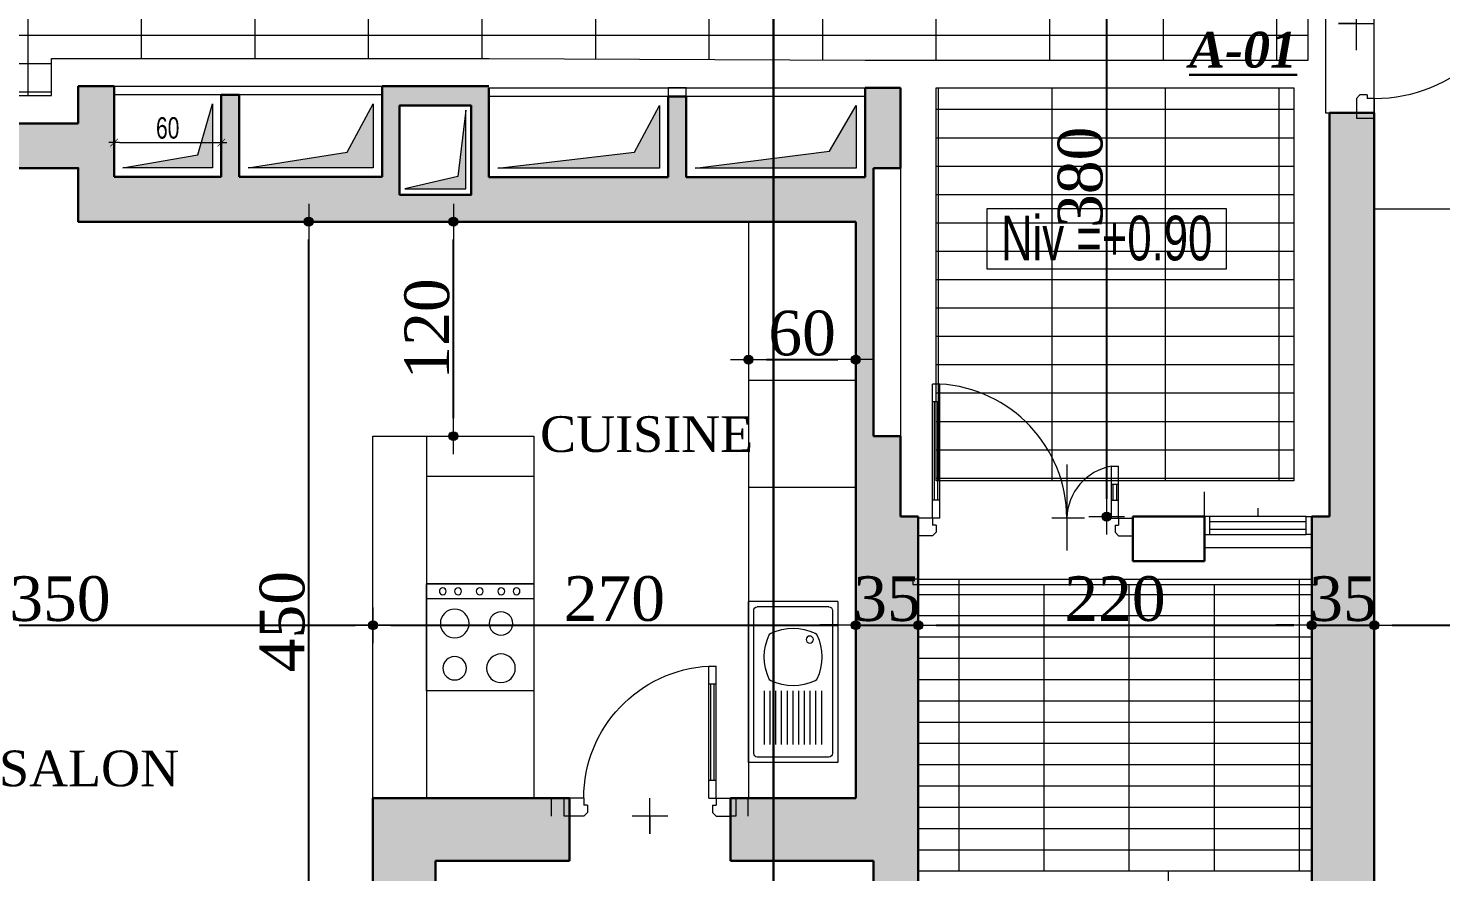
# Model space of a CAD drawing. Header units: metres. Extents: x 0 to 4415, y 1197 to 2590.
# Drawn here: x 1909.43 to 1917.33, y 1315.42 to 1320.14 of the extents above; entities that cross this region are included whole.
import ezdxf
from ezdxf.enums import TextEntityAlignment as Align

# ---------------------------------------------------------------- set-up
doc = ezdxf.new("R2010")
doc.units = ezdxf.units.M
for name, pattern in [('AXES', [2, 1.25, -0.25, 0.25, -0.25]), ('CACHE2', [4.7625, 3.175, -1.5875]), ('CONTINU', [0])]:
    doc.linetypes.add(name, pattern=pattern)
doc.layers.get('DEFPOINTS').update_dxf_attribs({"lineweight": 5})
doc.layers.add('00-axe', color=7, linetype='AXES', lineweight=5, true_color=0xdb0000)
for name, color, linetype, lineweight in [('00-cot-ext 2', 7, 'Continuous', 13), ('00-cote', 7, 'CONTINU', 20), ('00-Menuiserie', 152, 'CONTINU', 5), ('00-MUR', 7, 'Continuous', 30), ('00-Niveau', 2, 'Continuous', 9), ('00-texte', 7, 'Continuous', 13), ('caché', 20, 'CACHE2', 13), ('gris', 251, 'Continuous', 9), ('MENUISERIE', 152, 'Continuous', 13), ('P_SANI', 145, 'Continuous', 13), ('text apt', 244, 'Continuous', 30), ('vue', 7, 'Continuous', 5)]:
    doc.layers.add(name, color=color, linetype=linetype, lineweight=lineweight)
doc.layers.add('gaines', color=90, linetype='Continuous')
doc.styles.add('style1', font='romantic.ttf')
doc.styles.add('STYLE2', font='swissl.ttf', dxfattribs={"width": 0.7})
doc.styles.add('WALIDcotat', font='times.ttf')
doc.dimstyles.new('50', dxfattribs={"dimtxt": 0.12, "dimasz": 0.03, "dimexe": 0, "dimexo": 0.625, "dimgap": 0.02, "dimtad": 1, "dimdec": 0, "dimlfac": 100, "dimzin": 12, "dimdsep": 46, "dimtxsty": 'STYLE2', "dimblk1": 'DIMTICK', "dimblk2": 'DIMTICK', "dimsah": 1, "dimcen": 0.05, "dimse1": 1, "dimse2": 1, "dimclrd": 256, "dimclrt": 256, "dimazin": 0, "dimtfac": 1, "dimtdec": 0, "dimtmove": 0, "dimatfit": 3, "dimldrblk": 'DIMTICK', "dimfxl": 0, "dimtolj": 1, "dimtzin": 0, "dimlwd": -1, "dimarcsym": 0})
doc.dimstyles.new('walid 100', dxfattribs={"dimscale": 0, "dimtxt": 0.25, "dimasz": 0.1, "dimexe": 1.25, "dimexo": 0.625, "dimgap": 0.02, "dimtad": 1, "dimdec": 0, "dimlfac": 100, "dimrnd": 5, "dimtxsty": 'WALIDcotat', "dimblk": 'COTE', "dimcen": 2.5, "dimse1": 1, "dimse2": 1, "dimclrd": 256, "dimclrt": 256, "dimadec": 0, "dimazin": 0, "dimtfac": 1, "dimtdec": 0, "dimtix": 1, "dimtmove": 2, "dimatfit": 3, "dimldrblk": 'COTE', "dimfxl": 1.25, "dimarcsym": 0})

# ---------------------------------------------------------------- blocks, each defined once
blk = doc.blocks.new('p100execu')
at = {"layer": 'DEFPOINTS'}
for p, q in [((0.53, 0), (0.53, 0.1)), ((0.53, 0.1), (0.53, -0.1)), ((0.38, 0), (0.68, 0))]:
    blk.add_line(p, q, dxfattribs=at)
at = {"layer": 'MENUISERIE'}
for p, q in [((0.11, 0), (0.03, 0)), ((0.13, -0.02), (0.11, 0)), ((0.93, -0.02), (0.95, 0)), ((0.95, 0), (1.03, 0)), ((0.11, -0.1), (0.11, -0.06)), ((0.13, -0.06), (0.11, -0.06)), ((0.13, -0.06), (0.13, -0.02)), ((0.93, -0.06), (0.93, -0.02)), ((0.93, -0.06), (0.95, -0.06)), ((0.95, -0.1), (0.95, -0.06)), ((0.11, -0.1), (0.03, -0.1)), ((0.91, -0.1), (1.03, -0.1)), ((0.91, -0.1), (0.91, -0.939)), ((0.95, -0.1), (0.95, -0.939)), ((0.91, -0.2), (0.95, -0.2)), ((0.92, -0.2), (0.92, -0.839)), ((0.94, -0.2), (0.94, -0.839)), ((0.91, -0.839), (0.95, -0.839)), ((0.91, -0.939), (0.95, -0.939))]:
    blk.add_line(p, q, dxfattribs=at)
for points in [[(0.03, -0.1), (0.03, 0), (0, 0), (0, -0.1)], [(1.06, -0.1), (1.06, 0), (1.03, 0), (1.03, -0.1)]]:
    blk.add_lwpolyline(points, close=True, dxfattribs=at)
blk.add_arc((0.95, -0.1), 0.84, 180, 267.2706, dxfattribs=at)
blk = doc.blocks.new('DIMTICK')
for p, q in [((-1, 0), (1, 0)), ((0, 1), (0, -1))]:
    blk.add_line(p, q)
at = {"const_width": 0.141}
blk.add_lwpolyline([(0.71, 0.71), (-0.71, -0.71)], dxfattribs=at)
blk = doc.blocks.new('*D61')
at = {"layer": '00-cot-ext 2', "transparency": 16777216}
blk.add_line((1909.9441, 1319.5026), (1910.4841, 1319.5026), dxfattribs=at)
at = {"layer": 'DEFPOINTS', "color": 0, "transparency": 16777216}
for p in [(1910.5141, 1319.5026), (1909.9141, 1319.3121), (1910.5141, 1319.3121)]:
    blk.add_point(p, dxfattribs=at)
at = {"layer": '00-cot-ext 2', "transparency": 16777216, "xscale": 0.03, "yscale": 0.03, "zscale": 0.03, "rotation": 180}
blk.add_blockref('DIMTICK', (1909.9141, 1319.5026), dxfattribs=at)
at = {"layer": '00-cot-ext 2', "transparency": 16777216, "xscale": 0.03, "yscale": 0.03, "zscale": 0.03}
blk.add_blockref('DIMTICK', (1910.5141, 1319.5026), dxfattribs=at)
at = {"layer": '00-cot-ext 2', "transparency": 16777216, "insert": (1910.2141, 1319.5842), "char_height": 0.12, "attachment_point": 5, "style": 'STYLE2'}
blk.add_mtext('\\A1;60', dxfattribs=at)
blk = doc.blocks.new('p90execu')
at = {"layer": '00-Menuiserie'}
for p, q in [((0, 0.85), (0, 0.93)), ((0.1, 0.81), (0.1, 0.93)), ((0.02, 0.83), (0, 0.85)), ((0.06, 0.83), (0.02, 0.83)), ((0.1, 0.85), (0.06, 0.85)), ((0.06, 0.83), (0.06, 0.85)), ((0.1, 0.85), (0.8389, 0.85)), ((0.1, 0.81), (0.8389, 0.81)), ((0.2, 0.81), (0.2, 0.85)), ((0.2, 0.84), (0.7389, 0.84)), ((0.2, 0.82), (0.7389, 0.82)), ((0.7389, 0.81), (0.7389, 0.85)), ((0.8389, 0.81), (0.8389, 0.85)), ((0.02, 0.13), (0, 0.11)), ((0, 0.11), (0, 0.03)), ((0.06, 0.13), (0.02, 0.13)), ((0.06, 0.13), (0.06, 0.11)), ((0.1, 0.11), (0.06, 0.11)), ((0.1, 0.11), (0.1, 0.03))]:
    blk.add_line(p, q, dxfattribs=at)
for points in [[(0.1, 0.96), (0, 0.96), (0, 0.93), (0.1, 0.93)], [(0.1, 0.03), (0, 0.03), (0, 0), (0.1, 0)]]:
    blk.add_lwpolyline(points, close=True, dxfattribs=at)
blk.add_arc((0.1, 0.85), 0.74, 270, 356.90142, dxfattribs=at)
at = {"layer": 'DEFPOINTS'}
for p, q in [((0, 1.03), (0.1, 1.03)), ((0, 0.58), (0, 0.38)), ((0, 0.48), (-0.1, 0.48)), ((-0.1, 0.48), (0.1, 0.48)), ((0, -0.07), (0.1, -0.07))]:
    blk.add_line(p, q, dxfattribs=at)
blk = doc.blocks.new('COTE')
at = {"ltscale": 0.05}
h = blk.add_hatch(color=256, dxfattribs=at)
edge = h.paths.add_edge_path()
edge.add_arc((0, 0), 0.25, 0, 360)
for p, q in [((0, -1), (0, 1)), ((1, 0), (-1, 0))]:
    blk.add_line(p, q)
blk.add_circle((0, 0), 0.25)
blk = doc.blocks.new('*D62')
at = {"layer": '00-cot-ext 2', "lineweight": -2, "transparency": 16777216}
blk.add_line((1913.5623, 1318.2881), (1913.9623, 1318.2881), dxfattribs=at)
at = {"layer": 'DEFPOINTS', "color": 0, "transparency": 16777216}
for p in [(1913.4623, 1319.0599), (1914.0623, 1319.0599), (1914.0623, 1318.2881)]:
    blk.add_point(p, dxfattribs=at)
at = {"layer": '00-cot-ext 2', "lineweight": -2, "transparency": 16777216, "xscale": 0.1, "yscale": 0.1, "zscale": 0.1, "rotation": 180}
blk.add_blockref('COTE', (1913.4623, 1318.2881), dxfattribs=at)
at = {"layer": '00-cot-ext 2', "lineweight": -2, "transparency": 16777216, "xscale": 0.1, "yscale": 0.1, "zscale": 0.1}
blk.add_blockref('COTE', (1914.0623, 1318.2881), dxfattribs=at)
at = {"layer": '00-cot-ext 2', "transparency": 16777216, "insert": (1913.7623, 1318.4352), "char_height": 0.25, "attachment_point": 5, "style": 'WALIDcotat'}
blk.add_mtext('60', dxfattribs=at)
blk = doc.blocks.new('CUISI-G1')
for p, q in [((-0.6, 0), (-0.6, -0.6)), ((0, 0), (-0.6, 0)), ((0, -0.6), (0, 0)), ((-0.6, -0.5164), (0, -0.5164)), ((-0.6, -0.6), (0, -0.6))]:
    blk.add_line(p, q)
for centre, radius in [((-0.4431, -0.1271), 0.0655), ((-0.1841, -0.1271), 0.0802), ((-0.4431, -0.3774), 0.0802), ((-0.1841, -0.3774), 0.0655), ((-0.5096, -0.5577), 0.0192), ((-0.4241, -0.5577), 0.0192), ((-0.3033, -0.5577), 0.0192), ((-0.1825, -0.5577), 0.0192), ((-0.097, -0.5577), 0.0192)]:
    blk.add_circle(centre, radius)
blk = doc.blocks.new('*D65')
at = {"layer": '00-cot-ext 2', "lineweight": -2, "transparency": 16777216}
blk.add_line((1911.8123, 1317.9599), (1911.8123, 1318.9599), dxfattribs=at)
at = {"layer": 'DEFPOINTS', "color": 0, "transparency": 16777216}
for p in [(1911.8123, 1319.0599), (1911.8123, 1319.0599), (1911.8123, 1317.8599)]:
    blk.add_point(p, dxfattribs=at)
at = {"layer": '00-cot-ext 2', "lineweight": -2, "transparency": 16777216, "xscale": 0.1, "yscale": 0.1, "zscale": 0.1}
for p, rotation in [((1911.8123, 1319.0599), 90), ((1911.8123, 1317.8599), 270)]:
    blk.add_blockref('COTE', p, dxfattribs=dict(at, rotation=rotation))
at = {"layer": '00-cot-ext 2', "transparency": 16777216, "insert": (1911.6652, 1318.4599), "char_height": 0.25, "attachment_point": 5, "rotation": 90, "style": 'WALIDcotat'}
blk.add_mtext('120', dxfattribs=at)
blk = doc.blocks.new('C3a7ka0p')
at = {"color": 0, "linetype": 'ByBlock'}
for p, q in [((-90, 0), (-90, -50)), ((0, 0), (-90, 0)), ((0, 0), (0, -50)), ((-87, -5), (-87, -45)), ((-5, -3), (-85, -3)), ((-3, -5), (-3, -45)), ((-80, -9), (-50, -9)), ((-80, -12.2), (-50, -12.2)), ((-80, -15.4), (-50, -15.4)), ((-80, -18.6), (-50, -18.6)), ((-80, -21.8), (-50, -21.8)), ((-80, -25), (-50, -25)), ((-80, -28.2), (-50, -28.2)), ((-80, -31.4), (-50, -31.4)), ((-80, -34.6), (-50, -34.6)), ((-80, -37.8), (-50, -37.8)), ((-85, -47), (-5, -47)), ((-80, -41), (-50, -41)), ((-90, -50), (0, -50))]:
    blk.add_line(p, q, dxfattribs=at)
blk.add_circle((-21.27, -15.64), 2, dxfattribs=at)
for centre, radius, start, end in [((-85, -5), 2, 90, 180), ((-5, -5), 2, 0, 90), ((-18, -25), 29.07, 154.85205, 205.14795), ((-42.5, -13.5), 2, 115.14795, 154.85205), ((-31, -38), 29.07, 64.85205, 115.14795), ((-19.5, -13.5), 2, 25.14795, 64.85205), ((-44, -25), 29.07, 334.85205, 25.14795), ((-42.5, -36.5), 2, 205.14795, 244.85205), ((-31, -12), 29.07, 244.85205, 295.14795), ((-19.5, -36.5), 2, 295.14795, 334.85205), ((-85, -45), 2, 180, 270), ((-5, -45), 2, 270, 0)]:
    blk.add_arc(centre, radius, start, end, dxfattribs=at)
blk = doc.blocks.new('A$C6EC847CB')
for p, q in [((0.95, 0.1), (0.05, 0.1)), ((0.95, 0.07), (0.05, 0.07)), ((0.05, 0.03), (0.95, 0.03)), ((0.05, 0), (0.95, 0))]:
    blk.add_line(p, q)
for points in [[(0.05, 0), (0.05, 0.1), (0, 0.1), (0, 0)], [(0.95, 0), (0.95, 0.1), (1, 0.1), (1, 0)]]:
    blk.add_lwpolyline(points, close=True)
at = {"layer": 'DEFPOINTS'}
blk.add_line((0.5, 0.1), (0.5, 0.1464), dxfattribs=at)
blk = doc.blocks.new('P120 G')
for p, q in [((-1.02, 0.1), (-1.02, 0.8498)), ((-0.98, 0.8498), (-1.02, 0.8498)), ((-0.98, 0.1), (-0.98, 0.8498)), ((-0.98, 0.7498), (-1.02, 0.7498)), ((-1.01, 0.2), (-1.01, 0.7498)), ((-0.99, 0.2), (-0.99, 0.7498)), ((-0.02, 0.1), (-0.02, 0.39)), ((-0.02, 0.39), (0.02, 0.39)), ((0.02, 0.1), (0.02, 0.39)), ((-0.02, 0.29), (0.02, 0.29)), ((-0.01, 0.2), (-0.01, 0.29)), ((0.01, 0.2), (0.01, 0.29)), ((-0.98, 0.2), (-1.02, 0.2)), ((-0.02, 0.2), (0.02, 0.2)), ((-1.1, 0.1), (-1.1, 0)), ((-0.98, 0.1), (-1.1, 0.1)), ((-1.02, 0.1), (-1.02, 0.06)), ((-0.17, 0.1), (-0.3539, 0.1)), ((-0.27, 0.1), (-0.27, 0)), ((-0.27, 0.1), (-0.27, 0.06)), ((-0.02, 0.1), (0.1, 0.1)), ((0.02, 0.1), (0.02, 0.06)), ((0.1, 0.1), (0.1, 0)), ((-1.02, 0), (-1.1, 0)), ((-1, 0.06), (-1.02, 0.06)), ((-1, 0.02), (-1.02, 0)), ((-1, 0.06), (-1, 0.02)), ((0, 0.06), (0.02, 0.06)), ((0, 0.06), (0, 0.02)), ((0, 0.02), (0.02, 0)), ((0.02, 0), (0.1, 0))]:
    blk.add_line(p, q)
at = {"linetype": 'Continuous'}
blk.add_line((-0.27, 0.3991), (-0.27, -0.0819), dxfattribs=at)
for centre, radius, start, end in [((-1.0239, 0.0971), 0.754, 0.25813, 86.65848), ((0.035, 0.0898), 0.3052, 100.38079, 178.092)]:
    blk.add_arc(centre, radius, start, end)
blk = doc.blocks.new('*D106')
at = {"layer": 'DEFPOINTS', "color": 0, "transparency": 16777216}
for p in [(1911.7123, 1324.1024), (1912.7123, 1211.6767), (1912.7123, 1211.6767)]:
    blk.add_point(p, dxfattribs=at)
at = {"layer": 'vue', "lineweight": -2, "transparency": 16777216}
blk.add_line((1911.8123, 1211.6767), (1912.6123, 1211.6767), dxfattribs=at)
at = {"layer": 'vue', "lineweight": -2, "transparency": 16777216, "xscale": 0.1, "yscale": 0.1, "zscale": 0.1, "rotation": 180}
blk.add_blockref('COTE', (1911.7123, 1211.6767), dxfattribs=at)
at = {"layer": 'vue', "lineweight": -2, "transparency": 16777216, "xscale": 0.1, "yscale": 0.1, "zscale": 0.1}
blk.add_blockref('COTE', (1912.7123, 1211.6767), dxfattribs=at)
at = {"layer": 'vue', "transparency": 16777216, "insert": (1912.2123, 1211.8239), "char_height": 0.25, "attachment_point": 5, "style": 'WALIDcotat'}
blk.add_mtext('100', dxfattribs=at)
blk = doc.blocks.new('*D333')
at = {"layer": '00-cote', "lineweight": -2, "ltscale": 0.1, "transparency": 16777216}
blk.add_line((1907.9608, 1316.8018), (1911.2623, 1316.8018), dxfattribs=at)
at = {"layer": 'DEFPOINTS', "color": 0, "ltscale": 0.1, "transparency": 16777216}
for p in [(1911.3623, 1317.8599), (1907.8608, 1317.561), (1911.3623, 1316.8018)]:
    blk.add_point(p, dxfattribs=at)
at = {"layer": '00-cote', "lineweight": -2, "ltscale": 0.1, "transparency": 16777216, "xscale": 0.1, "yscale": 0.1, "zscale": 0.1, "rotation": 180}
blk.add_blockref('COTE', (1907.8608, 1316.8018), dxfattribs=at)
at = {"layer": '00-cote', "lineweight": -2, "ltscale": 0.1, "transparency": 16777216, "xscale": 0.1, "yscale": 0.1, "zscale": 0.1}
blk.add_blockref('COTE', (1911.3623, 1316.8018), dxfattribs=at)
at = {"layer": '00-cote', "ltscale": 0.1, "transparency": 16777216, "insert": (1909.6116, 1316.949), "char_height": 0.25, "attachment_point": 5, "style": 'WALIDcotat'}
blk.add_mtext('350', dxfattribs=at)
blk = doc.blocks.new('*D334')
at = {"layer": '00-cote', "lineweight": -2, "ltscale": 0.1, "transparency": 16777216}
blk.add_line((1911.4623, 1316.8018), (1913.9623, 1316.8018), dxfattribs=at)
at = {"layer": 'DEFPOINTS', "color": 0, "ltscale": 0.1, "transparency": 16777216}
for p in [(1911.3623, 1317.8599), (1914.0623, 1316.8018), (1914.0623, 1315.834)]:
    blk.add_point(p, dxfattribs=at)
at = {"layer": '00-cote', "lineweight": -2, "ltscale": 0.1, "transparency": 16777216, "xscale": 0.1, "yscale": 0.1, "zscale": 0.1, "rotation": 180}
blk.add_blockref('COTE', (1911.3623, 1316.8018), dxfattribs=at)
at = {"layer": '00-cote', "lineweight": -2, "ltscale": 0.1, "transparency": 16777216, "xscale": 0.1, "yscale": 0.1, "zscale": 0.1}
blk.add_blockref('COTE', (1914.0623, 1316.8018), dxfattribs=at)
at = {"layer": '00-cote', "ltscale": 0.1, "transparency": 16777216, "insert": (1912.7123, 1316.9493), "char_height": 0.25, "attachment_point": 5, "style": 'WALIDcotat'}
blk.add_mtext('270', dxfattribs=at)
blk = doc.blocks.new('*D335')
at = {"layer": '00-cote', "lineweight": -2, "ltscale": 0.1, "transparency": 16777216}
for p, q in [((1913.9623, 1316.8018), (1913.8623, 1316.8018)), ((1914.0623, 1316.8018), (1914.4123, 1316.8018)), ((1914.5123, 1316.8018), (1914.6123, 1316.8018))]:
    blk.add_line(p, q, dxfattribs=at)
at = {"layer": 'DEFPOINTS', "color": 0, "ltscale": 0.1, "transparency": 16777216}
for p in [(1914.4123, 1316.8018), (1914.0623, 1315.834), (1914.4123, 1315.4264)]:
    blk.add_point(p, dxfattribs=at)
at = {"layer": '00-cote', "lineweight": -2, "ltscale": 0.1, "transparency": 16777216, "xscale": 0.1, "yscale": 0.1, "zscale": 0.1}
blk.add_blockref('COTE', (1914.0623, 1316.8018), dxfattribs=at)
at = {"layer": '00-cote', "lineweight": -2, "ltscale": 0.1, "transparency": 16777216, "xscale": 0.1, "yscale": 0.1, "zscale": 0.1, "rotation": 180}
blk.add_blockref('COTE', (1914.4123, 1316.8018), dxfattribs=at)
at = {"layer": '00-cote', "ltscale": 0.1, "transparency": 16777216, "insert": (1914.2373, 1316.949), "char_height": 0.25, "attachment_point": 5, "style": 'WALIDcotat'}
blk.add_mtext('35', dxfattribs=at)
blk = doc.blocks.new('*D336')
at = {"layer": '00-cote', "lineweight": -2, "ltscale": 0.1, "transparency": 16777216}
blk.add_line((1914.5123, 1316.8018), (1916.5123, 1316.8018), dxfattribs=at)
at = {"layer": 'DEFPOINTS', "color": 0, "ltscale": 0.1, "transparency": 16777216}
for p in [(1916.6123, 1316.8018), (1914.4123, 1315.4264), (1916.6123, 1315.4264)]:
    blk.add_point(p, dxfattribs=at)
at = {"layer": '00-cote', "lineweight": -2, "ltscale": 0.1, "transparency": 16777216, "xscale": 0.1, "yscale": 0.1, "zscale": 0.1, "rotation": 180}
blk.add_blockref('COTE', (1914.4123, 1316.8018), dxfattribs=at)
at = {"layer": '00-cote', "lineweight": -2, "ltscale": 0.1, "transparency": 16777216, "xscale": 0.1, "yscale": 0.1, "zscale": 0.1}
blk.add_blockref('COTE', (1916.6123, 1316.8018), dxfattribs=at)
at = {"layer": '00-cote', "ltscale": 0.1, "transparency": 16777216, "insert": (1915.5123, 1316.949), "char_height": 0.25, "attachment_point": 5, "style": 'WALIDcotat'}
blk.add_mtext('220', dxfattribs=at)
blk = doc.blocks.new('*D337')
at = {"layer": '00-cote', "lineweight": -2, "ltscale": 0.1, "transparency": 16777216}
for p, q in [((1916.5123, 1316.8018), (1916.4123, 1316.8018)), ((1916.6123, 1316.8018), (1916.9623, 1316.8018)), ((1917.0623, 1316.8018), (1917.1623, 1316.8018))]:
    blk.add_line(p, q, dxfattribs=at)
at = {"layer": 'DEFPOINTS', "color": 0, "ltscale": 0.1, "transparency": 16777216}
for p in [(1916.9623, 1316.8018), (1916.6123, 1315.4264), (1916.9623, 1314.5841)]:
    blk.add_point(p, dxfattribs=at)
at = {"layer": '00-cote', "lineweight": -2, "ltscale": 0.1, "transparency": 16777216, "xscale": 0.1, "yscale": 0.1, "zscale": 0.1}
blk.add_blockref('COTE', (1916.6123, 1316.8018), dxfattribs=at)
at = {"layer": '00-cote', "lineweight": -2, "ltscale": 0.1, "transparency": 16777216, "xscale": 0.1, "yscale": 0.1, "zscale": 0.1, "rotation": 180}
blk.add_blockref('COTE', (1916.9623, 1316.8018), dxfattribs=at)
at = {"layer": '00-cote', "ltscale": 0.1, "transparency": 16777216, "insert": (1916.7873, 1316.949), "char_height": 0.25, "attachment_point": 5, "style": 'WALIDcotat'}
blk.add_mtext('35', dxfattribs=at)
blk = doc.blocks.new('*D338')
at = {"layer": '00-cote', "lineweight": -2, "ltscale": 0.1, "transparency": 16777216}
blk.add_line((1917.0623, 1316.8018), (1920.9323, 1316.8018), dxfattribs=at)
at = {"layer": 'DEFPOINTS', "color": 0, "ltscale": 0.1, "transparency": 16777216}
for p in [(1921.0323, 1316.8018), (1916.9623, 1314.5841), (1921.0323, 1314.584)]:
    blk.add_point(p, dxfattribs=at)
at = {"layer": '00-cote', "lineweight": -2, "ltscale": 0.1, "transparency": 16777216, "xscale": 0.1, "yscale": 0.1, "zscale": 0.1, "rotation": 180}
blk.add_blockref('COTE', (1916.9623, 1316.8018), dxfattribs=at)
at = {"layer": '00-cote', "lineweight": -2, "ltscale": 0.1, "transparency": 16777216, "xscale": 0.1, "yscale": 0.1, "zscale": 0.1}
blk.add_blockref('COTE', (1921.0323, 1316.8018), dxfattribs=at)
at = {"layer": '00-cote', "ltscale": 0.1, "transparency": 16777216, "insert": (1918.9973, 1316.949), "char_height": 0.25, "attachment_point": 5, "style": 'WALIDcotat'}
blk.add_mtext('405', dxfattribs=at)
blk = doc.blocks.new('*D388')
at = {"layer": '00-cote', "lineweight": -2, "ltscale": 0.1, "transparency": 16777216}
blk.add_line((1915.466, 1317.5099), (1915.466, 1321.1072), dxfattribs=at)
at = {"layer": 'DEFPOINTS', "color": 0, "ltscale": 0.1, "transparency": 16777216}
for p in [(1915.466, 1321.2072), (1916.6123, 1321.2072), (1916.6123, 1317.4099)]:
    blk.add_point(p, dxfattribs=at)
at = {"layer": '00-cote', "lineweight": -2, "ltscale": 0.1, "transparency": 16777216, "xscale": 0.1, "yscale": 0.1, "zscale": 0.1}
for p, rotation in [((1915.466, 1321.2072), 90), ((1915.466, 1317.4099), 270)]:
    blk.add_blockref('COTE', p, dxfattribs=dict(at, rotation=rotation))
at = {"layer": '00-cote', "ltscale": 0.1, "transparency": 16777216, "insert": (1915.3188, 1319.3085), "char_height": 0.25, "attachment_point": 5, "rotation": 90, "style": 'WALIDcotat'}
blk.add_mtext('380', dxfattribs=at)
blk = doc.blocks.new('*D400')
at = {"layer": '00-cote', "lineweight": -2, "ltscale": 0.1, "transparency": 16777216}
blk.add_line((1911.0029, 1314.684), (1911.0029, 1318.9599), dxfattribs=at)
at = {"layer": 'DEFPOINTS', "color": 0, "ltscale": 0.1, "transparency": 16777216}
for p in [(1911.0029, 1319.0599), (1911.3623, 1319.0599), (1911.3623, 1314.584)]:
    blk.add_point(p, dxfattribs=at)
at = {"layer": '00-cote', "lineweight": -2, "ltscale": 0.1, "transparency": 16777216, "xscale": 0.1, "yscale": 0.1, "zscale": 0.1}
for p, rotation in [((1911.0029, 1319.0599), 90), ((1911.0029, 1314.584), 270)]:
    blk.add_blockref('COTE', p, dxfattribs=dict(at, rotation=rotation))
at = {"layer": '00-cote', "ltscale": 0.1, "transparency": 16777216, "insert": (1910.8557, 1316.8219), "char_height": 0.25, "attachment_point": 5, "rotation": 90, "style": 'WALIDcotat'}
blk.add_mtext('450', dxfattribs=at)

msp = doc.modelspace()

# ---------------------------------------------------------------- hatches: boundary and pattern name
at = {"layer": 'gaines', "true_color": 0x1e788f}
h = msp.add_hatch(color=144, dxfattribs=at)
h.dxf.hatch_style = 1
h.paths.add_polyline_path([(1911.2182, 1319.4493), (1911.3641, 1319.7193), (1911.3641, 1319.3621), (1910.6641, 1319.3621)])
h.paths.add_polyline_path([(1910.3822, 1319.4341), (1910.4641, 1319.7193), (1910.4641, 1319.3621), (1909.9641, 1319.3621)])
h.paths.add_polyline_path([(1912.8249, 1319.4493), (1912.9641, 1319.7099), (1912.9641, 1319.3599), (1912.0611, 1319.3599)])
h.paths.add_polyline_path([(1913.916, 1319.4549), (1914.0641, 1319.7099), (1914.0641, 1319.3599), (1913.1641, 1319.3599)])
h = msp.add_hatch(color=144, dxfattribs=at)
h.dxf.hatch_style = 1
h.paths.add_polyline_path([(1911.5411, 1319.2434), (1911.8811, 1319.2434), (1911.8811, 1319.6834), (1911.8366, 1319.3129)])
at = {"layer": 'gris'}
h = msp.add_hatch(color=256, dxfattribs=at)
h.dxf.hatch_style = 1
h.paths.add_polyline_path([(1905.8641, 1326.0072), (1904.4641, 1326.0072), (1897.3123, 1326.0072), (1897.3123, 1323.996), (1897.6623, 1323.996), (1897.6623, 1325.6572), (1901.0641, 1325.6572), (1901.0641, 1324.9572), (1901.1641, 1324.9572), (1901.1641, 1325.5572), (1901.1641, 1325.6572), (1902.5623, 1325.6572), (1902.5623, 1323.2569), (1901.1641, 1323.2569), (1901.1641, 1324.1572), (1901.0641, 1324.1572), (1901.0641, 1323.0572), (1901.1641, 1323.0572), (1901.1641, 1323.1569), (1903.0632, 1323.1569), (1903.0632, 1323.2569), (1902.7623, 1323.2569), (1902.7623, 1325.6572), (1904.5623, 1325.6572), (1904.5623, 1323.2569), (1903.8601, 1323.2569), (1903.8601, 1323.1569), (1904.5641, 1323.1569), (1904.5641, 1323.1072), (1904.6641, 1323.1072), (1904.6641, 1325.6572), (1905.8641, 1325.6571)])
h.paths.add_polyline_path([(1897.6623, 1321.3072), (1899.4132, 1321.3072), (1901.0641, 1321.3072), (1901.0641, 1321.6572), (1901.2641, 1321.6572), (1901.2641, 1321.7572), (1901.1641, 1321.7572), (1901.1641, 1322.1572), (1901.0641, 1322.1572), (1901.0641, 1322.102), (1901.0641, 1322.0572), (1900.9641, 1322.0572), (1900.9641, 1321.4072), (1899.5132, 1321.4072), (1897.7623, 1321.4072), (1897.7623, 1322.0572), (1897.6623, 1322.0572), (1897.6623, 1322.596), (1897.3123, 1322.596), (1897.3123, 1320.0085), (1897.6623, 1320.0085)])
h.paths.add_polyline_path([(1897.6623, 1318.6085), (1897.1794, 1318.6085), (1897.1794, 1317.7099), (1897.1794, 1317.3599), (1897.747, 1317.3599), (1897.747, 1316.7008), (1897.747, 1316.3481), (1898.097, 1316.3481), (1898.097, 1317.6099), (1902.5262, 1317.6099), (1902.5262, 1317.8099), (1901.8762, 1317.8099), (1901.8762, 1319.8099), (1902.5262, 1319.8099), (1902.5262, 1320.2572), (1902.3641, 1320.2572), (1902.3641, 1321.1572), (1902.5262, 1321.1572), (1902.5262, 1321.7572), (1902.4262, 1321.7572), (1902.1641, 1321.7572), (1902.1641, 1321.6572), (1902.2641, 1321.6572), (1902.2641, 1320.3572), (1902.2641, 1320.2572), (1902.2641, 1320.2572), (1901.0641, 1320.2572), (1901.0641, 1320.0335), (1901.7762, 1320.0335), (1901.7762, 1317.8099), (1901.1141, 1317.8099), (1901.1141, 1317.7099), (1897.6623, 1317.7099)])
h.paths.add_polyline_path([(1900.0229, 1313.4794), (1898.097, 1313.4794), (1898.097, 1314.3481), (1897.747, 1314.3481), (1897.747, 1313.325), (1897.1817, 1313.325), (1897.1817, 1313.125), (1900.0229, 1313.125)])
h.paths.add_polyline_path([(1904.6507, 1313.7666), (1904.3623, 1313.7666), (1904.3623, 1317.461), (1906.6632, 1317.461), (1906.7632, 1317.461), (1906.7632, 1317.561), (1906.6632, 1317.561), (1906.6632, 1317.661), (1906.5632, 1317.661), (1906.5632, 1317.561), (1904.3623, 1317.561), (1904.3623, 1318.461), (1905.1623, 1318.461), (1905.1623, 1318.561), (1904.9812, 1318.561), (1904.9812, 1319.3621), (1906.5632, 1319.3621), (1906.5628, 1318.461), (1906.6628, 1318.461), (1906.6632, 1318.711), (1906.7632, 1318.711), (1906.7632, 1319.3621), (1907.7617, 1319.3621), (1907.7617, 1318.711), (1907.8608, 1318.711), (1907.8608, 1319.3599), (1908.2875, 1319.3599), (1908.2875, 1319.6099), (1904.3623, 1319.6099), (1904.3623, 1320.0085), (1904.1123, 1320.0085), (1904.1123, 1319.5099), (1904.2623, 1319.5099), (1904.2623, 1318.461), (1904.1123, 1318.461), (1904.1123, 1313.7666), (1903.5812, 1313.7666), (1903.5812, 1313.475), (1902.0229, 1313.475), (1902.0229, 1313.125), (1903.9312, 1313.125), (1903.9312, 1313.4166), (1904.6507, 1313.4166)])
h.paths.add_polyline_path([(1904.5623, 1318.561), (1904.5623, 1319.4821), (1904.8812, 1319.4821), (1904.8812, 1318.561)], flags=16)
h.paths.add_polyline_path([(1908.1123, 1314.234), (1908.6691, 1314.234), (1908.6691, 1314.584), (1907.8608, 1314.584), (1907.8608, 1317.561), (1907.7632, 1317.561), (1907.6623, 1317.561), (1907.6623, 1317.461), (1907.7623, 1317.461), (1907.7623, 1313.7666), (1906.0507, 1313.7666), (1906.0507, 1313.4166), (1908.1123, 1313.4166)])
h.paths.add_polyline_path([(1911.7123, 1315.484), (1912.4611, 1315.484), (1912.4611, 1315.834), (1911.3623, 1315.834), (1911.3623, 1314.584), (1910.6691, 1314.584), (1910.6691, 1314.234), (1911.7123, 1314.234)])
h.paths.add_polyline_path([(1907.7141, 1326.007), (1908.2124, 1326.007), (1908.2124, 1325.6572), (1908.2123, 1324.9573), (1907.9623, 1324.9573), (1907.9623, 1325.6572), (1907.2641, 1325.657), (1907.2641, 1326.0073)])
h.paths.add_polyline_path([(1914.4123, 1317.0599), (1914.4123, 1317.4099), (1914.3123, 1317.4099), (1914.3123, 1317.8599), (1914.1623, 1317.8599), (1914.1623, 1319.3599), (1914.3123, 1319.3599), (1914.3123, 1319.8099), (1914.1141, 1319.8099), (1914.1141, 1319.3099), (1913.1141, 1319.3099), (1913.1141, 1319.7599), (1913.0141, 1319.7599), (1913.0141, 1319.3099), (1912.0111, 1319.3099), (1912.0111, 1319.8193), (1911.4141, 1319.8193), (1911.4141, 1319.3121), (1910.6141, 1319.3121), (1910.6141, 1319.7693), (1910.5141, 1319.7693), (1910.5141, 1319.3121), (1909.9141, 1319.3121), (1909.9141, 1319.8193), (1909.7141, 1319.8193), (1909.7141, 1319.6099), (1909.2875, 1319.6099), (1909.2875, 1319.3599), (1909.7141, 1319.3599), (1909.7141, 1319.0599), (1914.0623, 1319.0599), (1914.0623, 1315.834), (1913.3611, 1315.834), (1913.3611, 1315.484), (1914.1623, 1315.484), (1914.1623, 1314.584), (1913.3611, 1314.584), (1913.3611, 1314.334), (1914.0623, 1314.334), (1914.0623, 1314.234), (1914.4123, 1314.234), (1914.4123, 1315.484), (1914.4123, 1315.8599)])
h.paths.add_polyline_path([(1911.9111, 1319.2099), (1911.5111, 1319.2099), (1911.5111, 1319.7099), (1911.9111, 1319.7099)], flags=16)
h.paths.add_polyline_path([(1916.9623, 1319.1305), (1916.9623, 1319.6696), (1916.7123, 1319.6696), (1916.7123, 1319.4696), (1916.7123, 1319.3196), (1916.7123, 1317.8599), (1916.7123, 1317.4099), (1916.6123, 1317.4099), (1916.6123, 1314.234), (1918.003, 1314.234), (1918.003, 1314.584), (1916.9623, 1314.5841)])
h = msp.add_hatch(dxfattribs=at)
h.set_pattern_fill('GRATE', color=256, scale=0.2)
h.set_pattern_definition([(0, (1918.32268, 1321.05717), (0, 0.15875), []), (90, (1918.3227, 1321.0572), (-0.635, 4e-17), [])])
h.paths.add_polyline_path([(1916.5923, 1321.0572), (1904.5254, 1321.0572), (1904.5254, 1319.7666), (1909.5641, 1319.7666), (1909.5641, 1319.9729), (1909.9141, 1319.9729), (1911.4141, 1319.9729), (1912.0114, 1319.9729), (1914.1144, 1319.9635), (1914.4623, 1319.9635), (1914.4629, 1319.9635), (1916.5929, 1319.9635)])
h = msp.add_hatch(dxfattribs=at)
h.set_pattern_fill('GRATE', color=256, scale=0.2)
h.paths.add_polyline_path([(1914.5123, 1319.8099), (1916.5123, 1319.8099), (1916.5123, 1317.6099), (1914.5123, 1317.6099)])
h = msp.add_hatch(dxfattribs=at)
h.set_pattern_fill('GRATE', color=256, scale=0.15)
h.set_pattern_definition([(360, (831.64723, 18.24039), (3e-17, 0.1190625), []), (90, (831.64723, 18.2404), (-0.47625, 1e-16), [])])
h.paths.add_polyline_path([(1916.6123, 1317.0599), (1916.3423, 1317.0599), (1916.3423, 1317.0299), (1916.3123, 1317.0299), (1914.6823, 1317.0299), (1914.6823, 1317.0599), (1914.4123, 1317.0599), (1914.4123, 1315.484), (1914.4123, 1315.4264), (1916.6123, 1315.4264)])

# ---------------------------------------------------------------- linework, layer by layer
at = {"layer": '00-axe', "lineweight": 30, "ltscale": 5}
msp.add_lwpolyline([(1918.4728, 1331.5182), (1918.4728, 1320.4533), (1913.6023, 1320.4533), (1913.6023, 1306.8837), (1913.6023, 1306.8837)], dxfattribs=at)
at = {"layer": '00-Menuiserie'}
for p, q in [((1916.0123, 1317.2349), (1916.0123, 1317.549)), ((1916.6123, 1317.2349), (1916.0123, 1317.2349))]:
    msp.add_line(p, q, dxfattribs=at)
at = {"layer": '00-MUR'}
for p, q in [((1909.9141, 1319.8193), (1909.7141, 1319.8193)), ((1909.7141, 1319.8193), (1909.7141, 1319.6099)), ((1909.9141, 1319.8193), (1909.9141, 1319.3121)), ((1910.6141, 1319.7693), (1910.5141, 1319.7693)), ((1911.4141, 1319.3121), (1911.4141, 1319.8193)), ((1911.4141, 1319.8193), (1912.0111, 1319.8193)), ((1912.0111, 1319.8099), (1912.0111, 1319.3099)), ((1914.3123, 1319.8099), (1914.1141, 1319.8099)), ((1914.1141, 1319.8099), (1914.1141, 1319.3099)), ((1914.1141, 1319.8099), (1914.1141, 1319.3099)), ((1914.1141, 1319.8099), (1914.1141, 1319.3099)), ((1914.3123, 1319.8099), (1914.3123, 1319.3599)), ((1913.0141, 1319.7599), (1913.0141, 1319.3099)), ((1913.1141, 1319.7599), (1913.0141, 1319.7599)), ((1913.1141, 1319.7599), (1913.1141, 1319.3099)), ((1913.1141, 1319.7599), (1913.1141, 1319.3099)), ((1914.1141, 1319.6875), (1914.1141, 1319.3099)), ((1914.1141, 1319.6875), (1914.1141, 1319.3099)), ((1909.2875, 1319.6099), (1909.7141, 1319.6099)), ((1916.7123, 1319.6696), (1916.7123, 1319.4696)), ((1916.7123, 1319.6696), (1916.9623, 1319.6696)), ((1916.9623, 1319.6696), (1916.9623, 1319.1305)), ((1916.7123, 1319.4696), (1916.7123, 1319.3196)), ((1909.2875, 1319.3599), (1909.7141, 1319.3599)), ((1909.9141, 1319.3121), (1910.5141, 1319.3121)), ((1910.6141, 1319.3121), (1911.4141, 1319.3121)), ((1913.0141, 1319.3099), (1912.0111, 1319.3099)), ((1914.1141, 1319.3099), (1913.1141, 1319.3099)), ((1914.3123, 1319.3599), (1914.1623, 1319.3599)), ((1914.1623, 1319.3599), (1914.1623, 1317.8599)), ((1916.7123, 1319.3196), (1916.7123, 1317.8599)), ((1916.9623, 1319.1305), (1916.9623, 1314.5841)), ((1914.0623, 1319.0599), (1913.4623, 1319.0599)), ((1914.0623, 1319.0599), (1914.0623, 1315.834)), ((1914.1623, 1317.8599), (1914.3123, 1317.8599)), ((1914.3123, 1317.8599), (1914.3123, 1317.4099)), ((1916.7123, 1317.8599), (1916.7123, 1317.4099)), ((1914.3123, 1317.4099), (1914.4123, 1317.4099)), ((1914.3123, 1317.4099), (1914.4123, 1317.4099)), ((1914.3123, 1317.4099), (1914.4123, 1317.4099)), ((1914.4123, 1317.0599), (1914.4123, 1317.4099)), ((1914.4123, 1317.0599), (1914.4123, 1317.4099)), ((1914.4123, 1317.0599), (1914.4123, 1317.4099)), ((1915.6123, 1317.1599), (1915.6123, 1317.4099)), ((1915.6123, 1317.4099), (1916.0123, 1317.4099)), ((1916.0123, 1317.1599), (1916.0123, 1317.4099)), ((1916.6123, 1317.4099), (1916.7123, 1317.4099)), ((1916.6123, 1317.0599), (1916.6123, 1317.4099)), ((1916.6123, 1317.4099), (1916.6123, 1314.234)), ((1915.6123, 1317.1599), (1916.0123, 1317.1599)), ((1914.4123, 1317.0599), (1914.4123, 1315.6599)), ((1914.4123, 1317.0599), (1914.4123, 1315.784)), ((1914.4123, 1317.0599), (1914.4123, 1315.484)), ((1911.3623, 1315.834), (1911.3623, 1314.584)), ((1912.4611, 1315.834), (1911.3623, 1315.834)), ((1912.4611, 1315.834), (1912.4611, 1315.484)), ((1914.0623, 1315.834), (1913.3611, 1315.834)), ((1913.5611, 1315.834), (1913.3611, 1315.834)), ((1913.3611, 1315.834), (1913.3611, 1315.484)), ((1914.4123, 1315.6599), (1914.4123, 1315.8599)), ((1914.4123, 1315.484), (1914.4123, 1315.8599)), ((1911.7123, 1315.484), (1911.7123, 1314.234)), ((1912.4611, 1315.484), (1911.7123, 1315.484)), ((1914.1623, 1315.484), (1913.3611, 1315.484)), ((1914.1623, 1314.584), (1914.1623, 1315.484)), ((1914.4123, 1315.484), (1914.4123, 1314.234))]:
    msp.add_line(p, q, dxfattribs=at)
for points in [[(1910.5141, 1319.7693), (1910.5141, 1319.3121)], [(1910.6141, 1319.7693), (1910.6141, 1319.3121)], [(1914.0623, 1319.0599), (1909.7141, 1319.0599), (1909.7141, 1319.3599), (1909.2875, 1319.3599)]]:
    msp.add_lwpolyline(points, dxfattribs=at)
msp.add_lwpolyline([(1911.5111, 1319.2099), (1911.9111, 1319.2099), (1911.9111, 1319.7099), (1911.5111, 1319.7099)], close=True, dxfattribs=at)
at = {"layer": '00-Niveau'}
msp.add_lwpolyline([(1914.7979, 1319.1347), (1916.1334, 1319.1347), (1916.1334, 1318.7936), (1914.7979, 1318.7936)], close=True, dxfattribs=at)
at = {"layer": 'caché', "linetype": 'CACHE2'}
for p, q in [((1916.9623, 1319.6681), (1916.9623, 1320.6696)), ((1914.3123, 1319.3599), (1914.3123, 1317.8599)), ((1916.7123, 1319.3196), (1916.7123, 1317.8599)), ((1919.473, 1319.1305), (1916.9623, 1319.1305)), ((1914.0636, 1318.1719), (1913.4599, 1318.1719)), ((1911.6623, 1317.8599), (1911.6623, 1315.834)), ((1912.2642, 1317.634), (1911.6605, 1317.634)), ((1914.0636, 1317.5719), (1913.4599, 1317.5719)), ((1912.2642, 1317.034), (1911.6605, 1317.034)), ((1914.4123, 1317.0599), (1916.6123, 1317.0599)), ((1912.2642, 1316.434), (1911.6605, 1316.434)), ((1912.2642, 1315.834), (1911.6605, 1315.834)), ((1914.4123, 1315.4264), (1916.6123, 1315.4264))]:
    msp.add_line(p, q, dxfattribs=at)
at = {"layer": 'gris'}
msp.add_lwpolyline([(1916.5934, 1321.0572), (1904.5254, 1321.0572), (1904.5254, 1319.7666), (1909.5641, 1319.7666), (1909.5641, 1319.9729), (1909.9141, 1319.9729), (1911.4141, 1319.9729), (1912.0114, 1319.9729), (1914.1144, 1319.9635), (1914.4623, 1319.9635), (1914.4623, 1319.9635), (1916.5934, 1319.9635)], close=True, dxfattribs=at)
at = {"layer": 'MENUISERIE'}
for points in [[(1909.9141, 1319.8193), (1911.4141, 1319.8193), (1911.4141, 1319.7693), (1909.9141, 1319.7693)], [(1912.0111, 1319.8099), (1914.1141, 1319.8099), (1914.1141, 1319.7599), (1912.0111, 1319.7599)], [(1913.0141, 1319.7599), (1913.1141, 1319.7599), (1913.1141, 1319.8099), (1913.0141, 1319.8099)]]:
    msp.add_lwpolyline(points, close=True, dxfattribs=at)
at = {"layer": 'P_SANI'}
msp.add_line((1913.4623, 1319.0599), (1913.4623, 1315.834), dxfattribs=at)
msp.add_lwpolyline([(1911.5411, 1319.2434), (1911.8811, 1319.2434), (1911.8811, 1319.6834), (1911.8366, 1319.3129)], close=True, dxfattribs=at)
msp.add_lwpolyline([(1911.3623, 1315.834), (1911.3623, 1317.8599), (1911.3623, 1317.8599), (1912.2623, 1317.8599), (1912.2623, 1315.834)], dxfattribs=at)
at = {"layer": 'vue'}
msp.add_line((1915.8123, 1313.3502), (1915.8123, 1315.4264), dxfattribs=at)
for points in [[(1916.7123, 1319.6678), (1916.6923, 1319.6678), (1916.6923, 1320.6696), (1916.7123, 1320.6696)], [(1914.4123, 1317.0599), (1914.3823, 1317.0599), (1914.3823, 1317.0299), (1916.6123, 1317.0299), (1916.6423, 1317.0299), (1916.6423, 1317.0599)]]:
    msp.add_lwpolyline(points, dxfattribs=at)
for points in [[(1914.5123, 1319.8099), (1916.5123, 1319.8099), (1916.5123, 1317.6099), (1914.5123, 1317.6099)], [(1910.3822, 1319.4341), (1910.4641, 1319.7193), (1910.4641, 1319.3621), (1909.9641, 1319.3621)], [(1911.2182, 1319.4493), (1911.3641, 1319.7193), (1911.3641, 1319.3621), (1910.6641, 1319.3621)], [(1912.8249, 1319.4493), (1912.9641, 1319.7099), (1912.9641, 1319.3599), (1912.0611, 1319.3599)], [(1913.916, 1319.4549), (1914.0641, 1319.7099), (1914.0641, 1319.3599), (1913.1641, 1319.3599)]]:
    msp.add_lwpolyline(points, close=True, dxfattribs=at)

# ---------------------------------------------------------------- block references
at = {"layer": '00-Menuiserie'}
msp.add_blockref('P120 G', (1915.5123, 1317.3017), dxfattribs=at)
at = {"layer": '00-Menuiserie', "xscale": 0.6}
msp.add_blockref('A$C6EC847CB', (1916.0123, 1317.3099), dxfattribs=at)
at = {"layer": 'MENUISERIE', "rotation": 90}
msp.add_blockref('p100execu', (1916.8623, 1319.6396), dxfattribs=at)
at = {"layer": 'MENUISERIE', "xscale": -1, "rotation": 269.9999999898385}
msp.add_blockref('p90execu', (1912.4311, 1315.734), dxfattribs=at)
at = {"layer": 'P_SANI', "extrusion": (0, 0, -1), "zscale": -1, "rotation": 180}
msp.add_blockref('CUISI-G1', (-1912.2623, 1316.434), dxfattribs=at)
at = {"layer": 'P_SANI', "xscale": -0.01, "yscale": 0.01, "rotation": 270}
msp.add_blockref('C3a7ka0p', (1913.9617, 1316.934), dxfattribs=at)

# ---------------------------------------------------------------- texts
at = {"layer": '00-Niveau', "style": 'STYLE2', "width": 0.7}
msp.add_text('Niv =+0.90', height=0.25, dxfattribs=at).set_placement((1915.4657, 1319.0936), align=Align.TOP_CENTER)
at = {"layer": '00-texte', "char_height": 0.2, "width": 3.912949, "attachment_point": 7, "style": 'style1'}
for s, insert in [('\\pxt6;CUISINE ', (1912.2969, 1317.7686)), ('SALON ', (1909.2708, 1315.8975))]:
    msp.add_mtext(s, dxfattribs=dict(at, insert=insert))
at = {"layer": 'text apt', "insert": (1916.5304, 1319.9198), "char_height": 0.2, "width": 4.112949, "attachment_point": 9, "style": 'style1'}
msp.add_mtext('{\\fRomantic|b1|i1|c2|p2;\\LA-01}', dxfattribs=at)

# ---------------------------------------------------------------- dimensions: what is measured, and where the dimension line sits
at = {"layer": '00-cot-ext 2'}
dim = msp.add_aligned_dim(p1=(1909.9141, 1319.3121), p2=(1910.5141, 1319.3121), distance=0.1905, dimstyle='50', dxfattribs=at)
dim.commit()
dim.dimension.update_dxf_attribs({"geometry": '*D61', "text_midpoint": (1910.2141, 1319.5842)})
for p1, p2, distance, picture, middle in [((1911.8123, 1317.8599), (1911.8123, 1319.0599), 0, '*D65', (1911.6652, 1318.4599)), ((1913.4623, 1319.0599), (1914.0623, 1319.0599), -0.7718, '*D62', (1913.7623, 1318.4352))]:
    dim = msp.add_aligned_dim(p1=p1, p2=p2, distance=distance, dimstyle='walid 100', override={"dimscale": 1, "dimfxl": 0}, dxfattribs=at)
    dim.commit()
    dim.dimension.update_dxf_attribs({"geometry": picture, "text_midpoint": middle})
at = {"layer": '00-cote', "ltscale": 0.1}
for p1, p2, distance, picture, middle in [((1916.6123, 1317.4099), (1916.6123, 1321.2072), 1.1464, '*D388', (1915.3188, 1319.3085)), ((1911.3623, 1314.584), (1911.3623, 1319.0599), 0.3595, '*D400', (1910.8557, 1316.8219))]:
    dim = msp.add_aligned_dim(p1=p1, p2=p2, distance=distance, dimstyle='walid 100', override={"dimscale": 1, "dimfxl": 0}, dxfattribs=at)
    dim.commit()
    dim.dimension.update_dxf_attribs({"geometry": picture, "text_midpoint": middle})
for base, p1, p2, picture, middle in [((1911.3623, 1316.8018), (1907.8608, 1317.561), (1911.3623, 1317.8599), '*D333', (1909.6116, 1316.949)), ((1914.0623, 1316.8018), (1911.3623, 1317.8599), (1914.0623, 1315.834), '*D334', (1912.7123, 1316.9493)), ((1914.4123, 1316.8018), (1914.0623, 1315.834), (1914.4123, 1315.4264), '*D335', (1914.2373, 1316.949)), ((1916.6123, 1316.8018), (1914.4123, 1315.4264), (1916.6123, 1315.4264), '*D336', (1915.5123, 1316.949)), ((1916.9623, 1316.8018), (1916.6123, 1315.4264), (1916.9623, 1314.5841), '*D337', (1916.7873, 1316.949)), ((1921.0323, 1316.8018), (1916.9623, 1314.5841), (1921.0323, 1314.584), '*D338', (1918.9973, 1316.949))]:
    dim = msp.add_linear_dim(base=base, p1=p1, p2=p2, angle=180, dimstyle='walid 100', override={"dimscale": 1, "dimfxl": 0}, dxfattribs=at)
    dim.commit()
    dim.dimension.update_dxf_attribs({"geometry": picture, "text_midpoint": middle})
at = {"layer": 'vue'}
dim = msp.add_linear_dim(base=(1912.7123, 1211.6767), p1=(1911.7123, 1324.1024), p2=(1912.7123, 1211.6767), angle=180, dimstyle='walid 100', override={"dimscale": 1}, dxfattribs=at)
dim.commit()
dim.dimension.update_dxf_attribs({"geometry": '*D106', "text_midpoint": (1912.2123, 1211.8239)})

doc.saveas('drawing.dxf')
